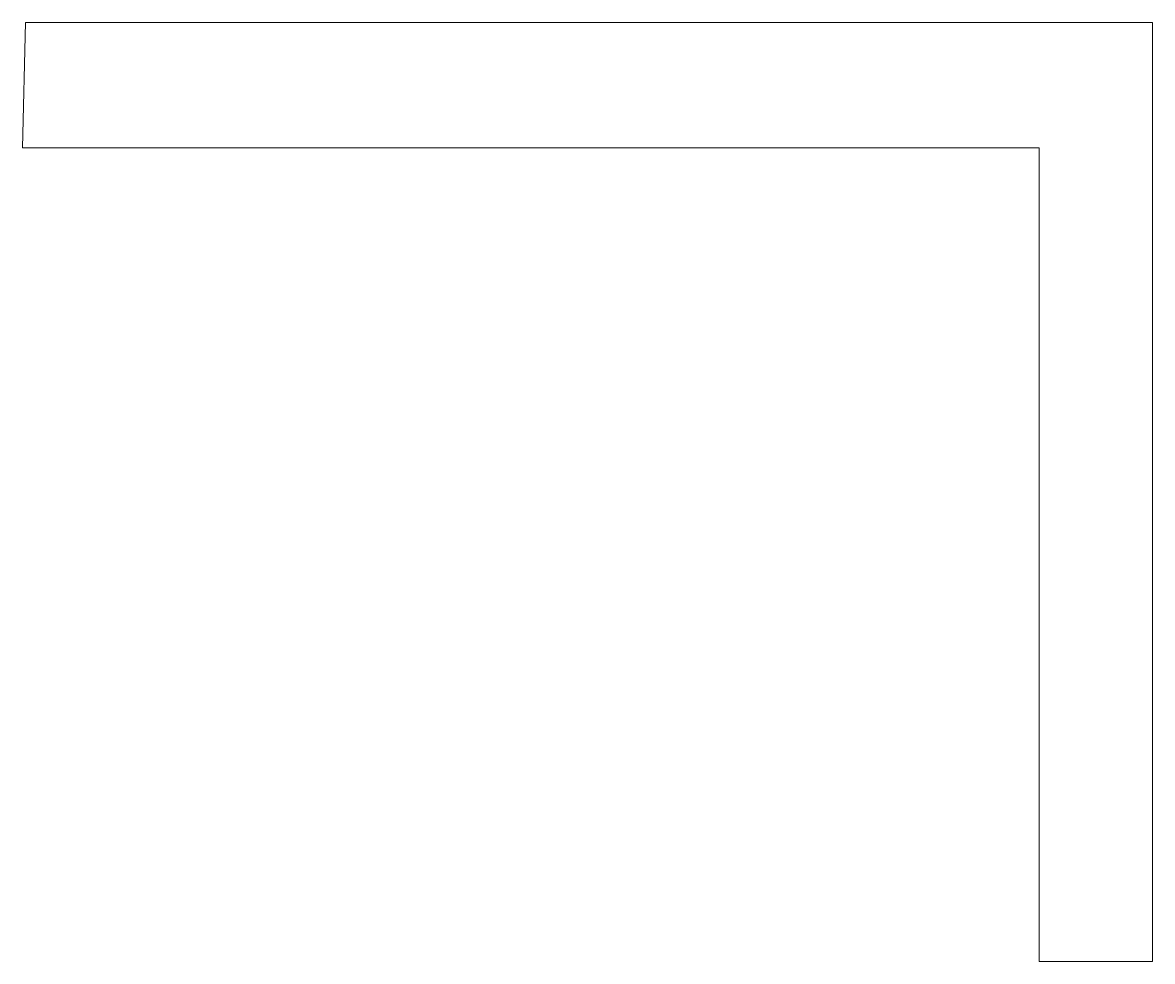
# Model space of a CAD drawing. Header units: millimetres. Extents: x -559 to 820, y -293 to 852.
import ezdxf

# ---------------------------------------------------------------- set-up
doc = ezdxf.new("R2010")
doc.units = ezdxf.units.MM
doc.layers.add('钢构件', color=3, linetype='Continuous', lineweight=15)

msp = doc.modelspace()

# ---------------------------------------------------------------- linework, layer by layer
at = {"layer": '钢构件'}
msp.add_lwpolyline([(-555.6, 852.1), (820, 852.1), (820, -293.5), (681.7, -293.5), (681.7, 699.3), (-559.2, 699.3), (-555.6, 852.1)], close=True, dxfattribs=at)

doc.saveas('drawing.dxf')
